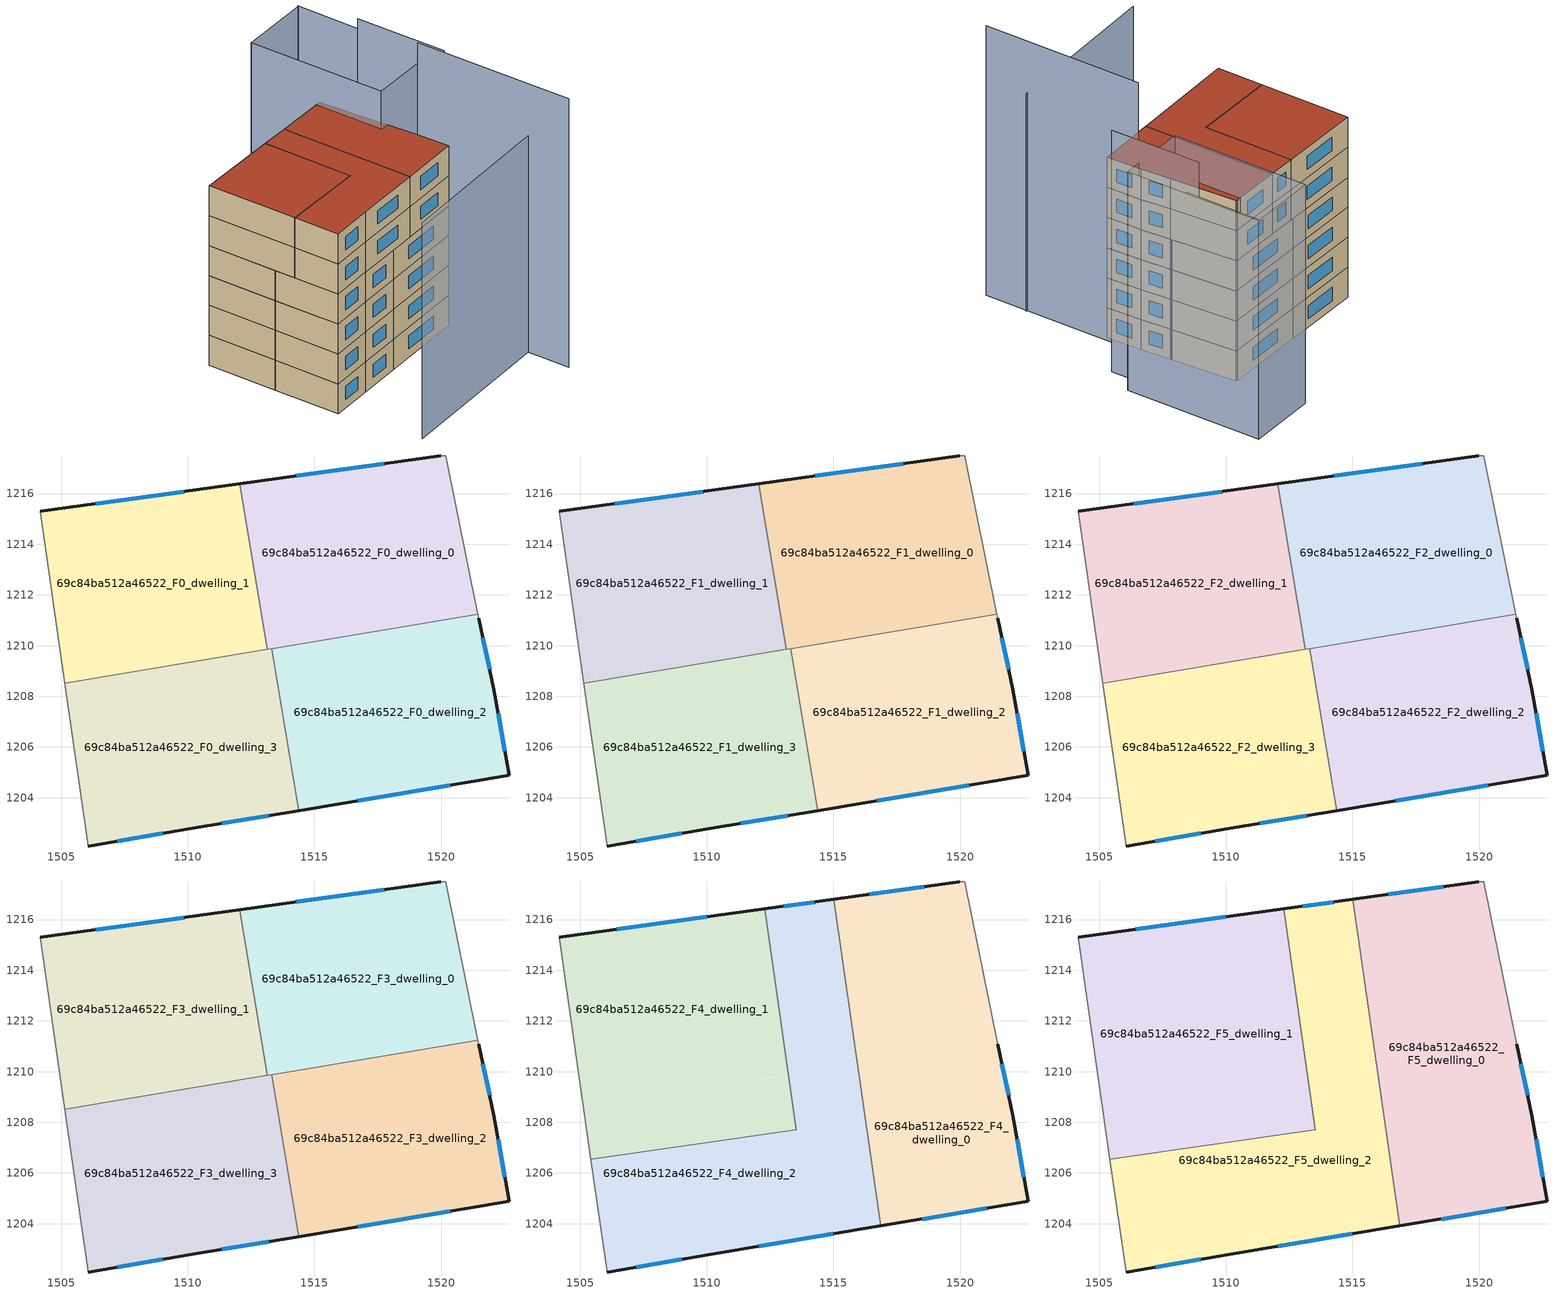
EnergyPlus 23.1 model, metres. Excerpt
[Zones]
69c84ba512a46522_F0_dwelling_0
 floor ground (EU_floor_Construction): 1520.18,1217.49 1521.45,1211.24 1513.14,1209.85 1512.05,1216.39 1519.98,1217.49 z0
 wall outside (EU_wall_Construction): 1519.98,1217.49 1512.05,1216.39 z0:3
 wall to 69c84ba512a46522_F0_dwelling_1 (EU_wall_Construction): 1512.05,1216.39 1513.14,1209.85 z0:3
 wall adiabatic (EU_wall_Construction): 1521.45,1211.24 1520.18,1217.49 1519.98,1217.49 z0:3
 wall to 69c84ba512a46522_F0_dwelling_2 (EU_wall_Construction): 1513.31,1209.88 1521.45,1211.24 z0:3
 wall to 69c84ba512a46522_F0_dwelling_3 (EU_wall_Construction): 1513.14,1209.85 1513.31,1209.88 z0:3
 window (EU_Window_Construction): 1517.76,1217.18 1514.27,1216.7 z0.84:2.16
69c84ba512a46522_F0_dwelling_1
 floor ground (EU_floor_Construction): 1512.05,1216.39 1513.14,1209.85 1505.14,1208.51 1504.17,1215.29 z0
 wall outside (EU_wall_Construction): 1512.05,1216.39 1504.17,1215.29 z0:3
 wall adiabatic (EU_wall_Construction): 1504.17,1215.29 1505.14,1208.51 z0:3
 wall to 69c84ba512a46522_F0_dwelling_3 (EU_wall_Construction): 1505.14,1208.51 1513.14,1209.85 z0:3
 window (EU_Window_Construction): 1509.84,1216.08 1506.38,1215.6 z0.84:2.16
69c84ba512a46522_F0_dwelling_2
 floor ground (EU_floor_Construction): 1521.48,1211.09 1522.08,1208.28 1522.68,1204.88 1514.38,1203.49 1513.31,1209.88 1521.45,1211.24 z0
 wall outside (EU_wall_Construction): 1514.38,1203.49 1522.68,1204.88 1522.08,1208.28 1521.48,1211.09 z0:3
 wall to 69c84ba512a46522_F0_dwelling_3 (EU_wall_Construction): 1513.31,1209.88 1514.38,1203.49 z0:3
 wall adiabatic (EU_wall_Construction): 1521.48,1211.09 1521.45,1211.24 z0:3
 window (EU_Window_Construction): 1521.91,1209.07 1521.65,1210.3 / 1522.51,1205.84 1522.25,1207.33 / 1516.7,1203.88 1520.35,1204.49 z0.84:2.16
69c84ba512a46522_F0_dwelling_3
 floor ground (EU_floor_Construction): 1513.31,1209.88 1514.38,1203.49 1510.17,1202.78 1506.07,1202.08 1505.14,1208.51 z0
 wall outside (EU_wall_Construction): 1506.07,1202.08 1510.17,1202.78 1514.38,1203.49 z0:3
 wall adiabatic (EU_wall_Construction): 1505.14,1208.51 1506.07,1202.08 z0:3
 window (EU_Window_Construction): 1511.35,1202.98 1513.2,1203.29 / 1507.22,1202.28 1509.02,1202.59 z0.84:2.16
69c84ba512a46522_F1_dwelling_0
 floor to 69c84ba512a46522_F0_dwelling_0 (EU_floor_Construction): 1520.18,1217.49 1521.45,1211.24 1513.14,1209.85 1512.05,1216.39 1519.98,1217.49 z3
 wall outside (EU_wall_Construction): 1519.98,1217.49 1512.05,1216.39 z3:6
 wall to 69c84ba512a46522_F1_dwelling_1 (EU_wall_Construction): 1512.05,1216.39 1513.14,1209.85 z3:6
 wall adiabatic (EU_wall_Construction): 1521.45,1211.24 1520.18,1217.49 1519.98,1217.49 z3:6
 wall to 69c84ba512a46522_F1_dwelling_2 (EU_wall_Construction): 1513.31,1209.88 1521.45,1211.24 z3:6
 wall to 69c84ba512a46522_F1_dwelling_3 (EU_wall_Construction): 1513.14,1209.85 1513.31,1209.88 z3:6
 window (EU_Window_Construction): 1517.76,1217.18 1514.27,1216.7 z3.84:5.16
69c84ba512a46522_F1_dwelling_1
 floor to 69c84ba512a46522_F0_dwelling_1 (EU_floor_Construction): 1512.05,1216.39 1513.14,1209.85 1505.14,1208.51 1504.17,1215.29 z3
 wall outside (EU_wall_Construction): 1512.05,1216.39 1504.17,1215.29 z3:6
 wall adiabatic (EU_wall_Construction): 1504.17,1215.29 1505.14,1208.51 z3:6
 wall to 69c84ba512a46522_F1_dwelling_3 (EU_wall_Construction): 1505.14,1208.51 1513.14,1209.85 z3:6
 window (EU_Window_Construction): 1509.84,1216.08 1506.38,1215.6 z3.84:5.16
69c84ba512a46522_F1_dwelling_2
 floor to 69c84ba512a46522_F0_dwelling_2 (EU_floor_Construction): 1521.48,1211.09 1522.08,1208.28 1522.68,1204.88 1514.38,1203.49 1513.31,1209.88 1521.45,1211.24 z3
 wall outside (EU_wall_Construction): 1514.38,1203.49 1522.68,1204.88 1522.08,1208.28 1521.48,1211.09 z3:6
 wall to 69c84ba512a46522_F1_dwelling_3 (EU_wall_Construction): 1513.31,1209.88 1514.38,1203.49 z3:6
 wall adiabatic (EU_wall_Construction): 1521.48,1211.09 1521.45,1211.24 z3:6
 window (EU_Window_Construction): 1521.91,1209.07 1521.65,1210.3 / 1522.51,1205.84 1522.25,1207.33 / 1516.7,1203.88 1520.35,1204.49 z3.84:5.16
69c84ba512a46522_F1_dwelling_3
 floor to 69c84ba512a46522_F0_dwelling_3 (EU_floor_Construction): 1513.31,1209.88 1514.38,1203.49 1510.17,1202.78 1506.07,1202.08 1505.14,1208.51 z3
 wall outside (EU_wall_Construction): 1506.07,1202.08 1510.17,1202.78 1514.38,1203.49 z3:6
 wall adiabatic (EU_wall_Construction): 1505.14,1208.51 1506.07,1202.08 z3:6
 window (EU_Window_Construction): 1511.35,1202.98 1513.2,1203.29 / 1507.22,1202.28 1509.02,1202.59 z3.84:5.16
69c84ba512a46522_F2_dwelling_0
 floor to 69c84ba512a46522_F1_dwelling_0 (EU_floor_Construction): 1520.18,1217.49 1521.45,1211.24 1513.14,1209.85 1512.05,1216.39 1519.98,1217.49 z6
 wall outside (EU_wall_Construction): 1519.98,1217.49 1512.05,1216.39 z6:9
 wall to 69c84ba512a46522_F2_dwelling_1 (EU_wall_Construction): 1512.05,1216.39 1513.14,1209.85 z6:9
 wall adiabatic (EU_wall_Construction): 1521.45,1211.24 1520.18,1217.49 1519.98,1217.49 z6:9
 wall to 69c84ba512a46522_F2_dwelling_2 (EU_wall_Construction): 1513.31,1209.88 1521.45,1211.24 z6:9
 wall to 69c84ba512a46522_F2_dwelling_3 (EU_wall_Construction): 1513.14,1209.85 1513.31,1209.88 z6:9
 window (EU_Window_Construction): 1517.76,1217.18 1514.27,1216.7 z6.84:8.16
69c84ba512a46522_F2_dwelling_1
 floor to 69c84ba512a46522_F1_dwelling_1 (EU_floor_Construction): 1512.05,1216.39 1513.14,1209.85 1505.14,1208.51 1504.17,1215.29 z6
 wall outside (EU_wall_Construction): 1512.05,1216.39 1504.17,1215.29 z6:9
 wall adiabatic (EU_wall_Construction): 1504.17,1215.29 1505.14,1208.51 z6:9
 wall to 69c84ba512a46522_F2_dwelling_3 (EU_wall_Construction): 1505.14,1208.51 1513.14,1209.85 z6:9
 window (EU_Window_Construction): 1509.84,1216.08 1506.38,1215.6 z6.84:8.16
69c84ba512a46522_F2_dwelling_2
 floor to 69c84ba512a46522_F1_dwelling_2 (EU_floor_Construction): 1521.48,1211.09 1522.08,1208.28 1522.68,1204.88 1514.38,1203.49 1513.31,1209.88 1521.45,1211.24 z6
 wall outside (EU_wall_Construction): 1514.38,1203.49 1522.68,1204.88 1522.08,1208.28 1521.48,1211.09 z6:9
 wall to 69c84ba512a46522_F2_dwelling_3 (EU_wall_Construction): 1513.31,1209.88 1514.38,1203.49 z6:9
 wall adiabatic (EU_wall_Construction): 1521.48,1211.09 1521.45,1211.24 z6:9
 window (EU_Window_Construction): 1521.91,1209.07 1521.65,1210.3 / 1522.51,1205.84 1522.25,1207.33 / 1516.7,1203.88 1520.35,1204.49 z6.84:8.16
69c84ba512a46522_F2_dwelling_3
 floor to 69c84ba512a46522_F1_dwelling_3 (EU_floor_Construction): 1513.31,1209.88 1514.38,1203.49 1510.17,1202.78 1506.07,1202.08 1505.14,1208.51 z6
 wall outside (EU_wall_Construction): 1506.07,1202.08 1510.17,1202.78 1514.38,1203.49 z6:9
 wall adiabatic (EU_wall_Construction): 1505.14,1208.51 1506.07,1202.08 z6:9
 window (EU_Window_Construction): 1511.35,1202.98 1513.2,1203.29 / 1507.22,1202.28 1509.02,1202.59 z6.84:8.16
69c84ba512a46522_F3_dwelling_0
 floor to 69c84ba512a46522_F2_dwelling_0 (EU_floor_Construction): 1520.18,1217.49 1521.45,1211.24 1513.14,1209.85 1512.05,1216.39 1519.98,1217.49 z9
 wall outside (EU_wall_Construction): 1519.98,1217.49 1512.05,1216.39 z9:12
 wall to 69c84ba512a46522_F3_dwelling_1 (EU_wall_Construction): 1512.05,1216.39 1513.14,1209.85 z9:12
 wall adiabatic (EU_wall_Construction): 1521.45,1211.24 1520.18,1217.49 1519.98,1217.49 z9:12
 wall to 69c84ba512a46522_F3_dwelling_2 (EU_wall_Construction): 1513.31,1209.88 1521.45,1211.24 z9:12
 wall to 69c84ba512a46522_F3_dwelling_3 (EU_wall_Construction): 1513.14,1209.85 1513.31,1209.88 z9:12
 window (EU_Window_Construction): 1517.76,1217.18 1514.27,1216.7 z9.84:11.16
69c84ba512a46522_F3_dwelling_1
 floor to 69c84ba512a46522_F2_dwelling_1 (EU_floor_Construction): 1512.05,1216.39 1513.14,1209.85 1505.14,1208.51 1504.17,1215.29 z9
 wall outside (EU_wall_Construction): 1512.05,1216.39 1504.17,1215.29 z9:12
 wall adiabatic (EU_wall_Construction): 1504.17,1215.29 1505.14,1208.51 z9:12
 wall to 69c84ba512a46522_F3_dwelling_3 (EU_wall_Construction): 1505.14,1208.51 1513.14,1209.85 z9:12
 window (EU_Window_Construction): 1509.84,1216.08 1506.38,1215.6 z9.84:11.16
69c84ba512a46522_F3_dwelling_2
 floor to 69c84ba512a46522_F2_dwelling_2 (EU_floor_Construction): 1521.48,1211.09 1522.08,1208.28 1522.68,1204.88 1514.38,1203.49 1513.31,1209.88 1521.45,1211.24 z9
 wall outside (EU_wall_Construction): 1514.38,1203.49 1522.68,1204.88 1522.08,1208.28 1521.48,1211.09 z9:12
 wall to 69c84ba512a46522_F3_dwelling_3 (EU_wall_Construction): 1513.31,1209.88 1514.38,1203.49 z9:12
 wall adiabatic (EU_wall_Construction): 1521.48,1211.09 1521.45,1211.24 z9:12
 window (EU_Window_Construction): 1521.91,1209.07 1521.65,1210.3 / 1522.51,1205.84 1522.25,1207.33 / 1516.7,1203.88 1520.35,1204.49 z9.84:11.16
69c84ba512a46522_F3_dwelling_3
 floor to 69c84ba512a46522_F2_dwelling_3 (EU_floor_Construction): 1513.31,1209.88 1514.38,1203.49 1510.17,1202.78 1506.07,1202.08 1505.14,1208.51 z9
 wall outside (EU_wall_Construction): 1506.07,1202.08 1510.17,1202.78 1514.38,1203.49 z9:12
 wall adiabatic (EU_wall_Construction): 1505.14,1208.51 1506.07,1202.08 z9:12
 window (EU_Window_Construction): 1511.35,1202.98 1513.2,1203.29 / 1507.22,1202.28 1509.02,1202.59 z9.84:11.16
69c84ba512a46522_F4_dwelling_0
 floor to 69c84ba512a46522_F3_dwelling_0 (EU_floor_Construction): 1520.18,1217.49 1521.45,1211.24 1515.95,1210.32 1515.02,1216.8 1519.98,1217.49 z12
 floor to 69c84ba512a46522_F3_dwelling_2 (EU_floor_Construction): 1521.48,1211.09 1522.08,1208.28 1522.68,1204.88 1516.87,1203.91 1515.95,1210.32 1521.45,1211.24 z12
 wall outside (EU_wall_Construction): 1519.98,1217.49 1515.02,1216.8 / 1516.87,1203.91 1522.68,1204.88 1522.08,1208.28 1521.48,1211.09 z12:15
 wall adiabatic (EU_wall_Construction): 1521.48,1211.09 1520.18,1217.49 1519.98,1217.49 z12:15
 wall to 69c84ba512a46522_F4_dwelling_2 (EU_wall_Construction): 1515.02,1216.8 1516.87,1203.91 z12:15
 window (EU_Window_Construction): 1518.59,1217.3 1516.41,1216.99 / 1521.91,1209.07 1521.65,1210.3 / 1522.51,1205.84 1522.25,1207.33 / 1518.5,1204.18 1521.05,1204.61 z12.84:14.16
69c84ba512a46522_F4_dwelling_1
 floor to 69c84ba512a46522_F3_dwelling_1 (EU_floor_Construction): 1512.05,1216.39 1513.14,1209.85 1505.14,1208.51 1504.17,1215.29 z12
 floor to 69c84ba512a46522_F3_dwelling_0 (EU_floor_Construction): 1512.28,1216.42 1513.22,1209.86 1513.14,1209.85 1512.05,1216.39 z12
 floor to 69c84ba512a46522_F3_dwelling_3 (EU_floor_Construction): 1513.22,1209.86 1513.53,1207.71 1505.43,1206.55 1505.14,1208.51 z12
 wall outside (EU_wall_Construction): 1512.28,1216.42 1504.17,1215.29 z12:15
 wall to 69c84ba512a46522_F4_dwelling_2 (EU_wall_Construction): 1505.43,1206.55 1513.53,1207.71 1512.28,1216.42 z12:15
 wall adiabatic (EU_wall_Construction): 1504.17,1215.29 1505.43,1206.55 z12:15
 window (EU_Window_Construction): 1510.01,1216.11 1506.44,1215.61 z12.84:14.16
69c84ba512a46522_F4_dwelling_2
 floor to 69c84ba512a46522_F3_dwelling_2 (EU_floor_Construction): 1515.95,1210.32 1516.87,1203.91 1514.38,1203.49 1513.31,1209.88 z12
 floor to 69c84ba512a46522_F3_dwelling_3 (EU_floor_Construction): 1513.31,1209.88 1514.38,1203.49 1510.17,1202.78 1506.07,1202.08 1505.43,1206.55 1513.53,1207.71 1513.22,1209.86 z12
 floor to 69c84ba512a46522_F3_dwelling_0 (EU_floor_Construction): 1515.02,1216.8 1515.95,1210.32 1513.22,1209.86 1512.28,1216.42 z12
 wall outside (EU_wall_Construction): 1515.02,1216.8 1512.28,1216.42 / 1506.07,1202.08 1510.17,1202.78 1516.87,1203.91 z12:15
 wall adiabatic (EU_wall_Construction): 1505.43,1206.55 1506.07,1202.08 z12:15
 window (EU_Window_Construction): 1514.25,1216.69 1513.05,1216.53 / 1512.05,1203.1 1514.99,1203.59 / 1507.22,1202.28 1509.02,1202.59 z12.84:14.16
69c84ba512a46522_F5_dwelling_0
 floor to 69c84ba512a46522_F4_dwelling_0 (EU_floor_Construction): 1520.18,1217.49 1521.48,1211.09 1522.08,1208.28 1522.68,1204.88 1516.87,1203.91 1515.02,1216.8 1519.98,1217.49 z15
 wall outside (EU_wall_Construction): 1519.98,1217.49 1515.02,1216.8 / 1516.87,1203.91 1522.68,1204.88 1522.08,1208.28 1521.48,1211.09 z15:18
 wall adiabatic (EU_wall_Construction): 1521.48,1211.09 1520.18,1217.49 1519.98,1217.49 z15:18
 wall to 69c84ba512a46522_F5_dwelling_2 (EU_wall_Construction): 1515.02,1216.8 1516.87,1203.91 z15:18
 window (EU_Window_Construction): 1518.59,1217.3 1516.41,1216.99 / 1521.91,1209.07 1521.65,1210.3 / 1522.51,1205.84 1522.25,1207.33 / 1518.5,1204.18 1521.05,1204.61 z15.84:17.16
 roof outside (EU_roof_Construction): 1522.68,1204.88 1522.08,1208.28 1521.48,1211.09 1520.18,1217.49 1519.98,1217.49 1515.02,1216.8 1516.87,1203.91 z18
69c84ba512a46522_F5_dwelling_1
 floor to 69c84ba512a46522_F4_dwelling_1 (EU_floor_Construction): 1512.28,1216.42 1513.53,1207.71 1505.43,1206.55 1504.17,1215.29 z15
 wall outside (EU_wall_Construction): 1512.28,1216.42 1504.17,1215.29 z15:18
 wall to 69c84ba512a46522_F5_dwelling_2 (EU_wall_Construction): 1505.43,1206.55 1513.53,1207.71 1512.28,1216.42 z15:18
 wall adiabatic (EU_wall_Construction): 1504.17,1215.29 1505.43,1206.55 z15:18
 window (EU_Window_Construction): 1510.01,1216.11 1506.44,1215.61 z15.84:17.16
 roof outside (EU_roof_Construction): 1513.53,1207.71 1512.28,1216.42 1504.17,1215.29 1505.43,1206.55 z18
69c84ba512a46522_F5_dwelling_2
 floor to 69c84ba512a46522_F4_dwelling_2 (EU_floor_Construction): 1515.02,1216.8 1516.87,1203.91 1510.17,1202.78 1506.07,1202.08 1505.43,1206.55 1513.53,1207.71 1512.28,1216.42 z15
 wall outside (EU_wall_Construction): 1515.02,1216.8 1512.28,1216.42 / 1506.07,1202.08 1510.17,1202.78 1516.87,1203.91 z15:18
 wall adiabatic (EU_wall_Construction): 1505.43,1206.55 1506.07,1202.08 z15:18
 window (EU_Window_Construction): 1514.25,1216.69 1513.05,1216.53 / 1512.05,1203.1 1514.99,1203.59 / 1507.22,1202.28 1509.02,1202.59 z15.84:17.16
 roof outside (EU_roof_Construction): 1516.87,1203.91 1515.02,1216.8 1512.28,1216.42 1513.53,1207.71 1505.43,1206.55 1506.07,1202.08 1510.17,1202.78 z18
shading: 1508.08,1194.19 1524.35,1197.09 z0:21.7; 1524.81,1192.93 1522.53,1208.34 z0:26.9; 1526.3,1208.84 1524.96,1217.64 z0:24.1; 1525.49,1225.1 1527.46,1211.82 / 1527.46,1211.82 1520.65,1210.81 / 1520.65,1210.81 1518.68,1224.1 / 1518.68,1224.1 1525.49,1225.1 z0:21.8; 1526.53,1217.68 1525.49,1225.09 z0:21.9
[Building]
EU S2 Campaign: North Axis=0; Terrain=City; Solar Distribution=FullExterior
[Site:Location]
Lyon-Bron: Latitude=45.75; Longitude=5; Time Zone=1; Elevation=198
[SizingPeriod:WeatherFileDays]
AnnualSizingPeriod: Begin Month=1; Begin Day of Month=1; End Month=12; End Day of Month=31; Day of Week for Start Day=Monday; Use Weather File Daylight Saving Period=No; Use Weather File Rain and Snow Indicators=No
[MATERIAL]
EU_InternalMass_Material: Roughness=MediumRough; Thickness=0.1; Conductivity=1; Density=1800; Specific Heat=900; Thermal Absorptance=0.9; Solar Absorptance=0.7; Visible Absorptance=0.7
[MATERIAL:NOMASS] Roughness=MediumRough; Thermal Absorptance=0.9; Solar Absorptance=0.7; Visible Absorptance=0.7
Name | Thermal Resistance
EU_wall_NoMass | 0.776494
EU_roof_NoMass | 0.486893
EU_floor_NoMass | 0.421597
[WINDOWMATERIAL:SIMPLEGLAZINGSYSTEM]
EU_Window_SimpleGlazing: UFactor=4.24961; Solar Heat Gain Coefficient=0.83; Visible Transmittance=0.83
[CONSTRUCTION]
EU_wall_Construction: EU_wall_NoMass
EU_roof_Construction: EU_roof_NoMass
EU_floor_Construction: EU_floor_NoMass
EU_Window_Construction: EU_Window_SimpleGlazing
EU_InternalMass_Construction: EU_InternalMass_Material
[ZONE] Type=1; Multiplier=1; Ceiling Height=autocalculate; Floor Area=autocalculate; Part of Total Floor Area=Yes
Name | Volume
69c84ba512a46522_F0_dwelling_0; 69c84ba512a46522_F1_dwelling_0; 69c84ba512a46522_F2_dwelling_0; 69c84ba512a46522_F3_dwelling_0 | 162.453
69c84ba512a46522_F4_dwelling_0; 69c84ba512a46522_F5_dwelling_0; 69c84ba512a46522_F4_dwelling_1; 69c84ba512a46522_F5_dwelling_1 | 216.598
69c84ba512a46522_F0_dwelling_1; 69c84ba512a46522_F1_dwelling_1; 69c84ba512a46522_F2_dwelling_1; 69c84ba512a46522_F3_dwelling_1 | 162.454
69c84ba512a46522_F0_dwelling_2; 69c84ba512a46522_F1_dwelling_2; 69c84ba512a46522_F2_dwelling_2; 69c84ba512a46522_F3_dwelling_2 | 162.437
69c84ba512a46522_F4_dwelling_2; 69c84ba512a46522_F5_dwelling_2 | 216.595
69c84ba512a46522_F0_dwelling_3; 69c84ba512a46522_F1_dwelling_3; 69c84ba512a46522_F2_dwelling_3; 69c84ba512a46522_F3_dwelling_3 | 162.458
[INTERNALMASS] Construction=EU_InternalMass_Construction
Name | Zone or ZoneList | Surface Area
69c84ba512a46522_F0_dwelling_0_EU_InternalMass | 69c84ba512a46522_F0_dwelling_0 | 54.1508
69c84ba512a46522_F0_dwelling_1_EU_InternalMass | 69c84ba512a46522_F0_dwelling_1 | 54.1515
69c84ba512a46522_F0_dwelling_2_EU_InternalMass | 69c84ba512a46522_F0_dwelling_2 | 54.1459
69c84ba512a46522_F0_dwelling_3_EU_InternalMass | 69c84ba512a46522_F0_dwelling_3 | 54.1528
69c84ba512a46522_F1_dwelling_0_EU_InternalMass | 69c84ba512a46522_F1_dwelling_0 | 54.1508
69c84ba512a46522_F1_dwelling_1_EU_InternalMass | 69c84ba512a46522_F1_dwelling_1 | 54.1515
69c84ba512a46522_F1_dwelling_2_EU_InternalMass | 69c84ba512a46522_F1_dwelling_2 | 54.1459
69c84ba512a46522_F1_dwelling_3_EU_InternalMass | 69c84ba512a46522_F1_dwelling_3 | 54.1528
69c84ba512a46522_F2_dwelling_0_EU_InternalMass | 69c84ba512a46522_F2_dwelling_0 | 54.1508
69c84ba512a46522_F2_dwelling_1_EU_InternalMass | 69c84ba512a46522_F2_dwelling_1 | 54.1515
69c84ba512a46522_F2_dwelling_2_EU_InternalMass | 69c84ba512a46522_F2_dwelling_2 | 54.1459
69c84ba512a46522_F2_dwelling_3_EU_InternalMass | 69c84ba512a46522_F2_dwelling_3 | 54.1528
69c84ba512a46522_F3_dwelling_0_EU_InternalMass | 69c84ba512a46522_F3_dwelling_0 | 54.1508
69c84ba512a46522_F3_dwelling_1_EU_InternalMass | 69c84ba512a46522_F3_dwelling_1 | 54.1515
69c84ba512a46522_F3_dwelling_2_EU_InternalMass | 69c84ba512a46522_F3_dwelling_2 | 54.1459
69c84ba512a46522_F3_dwelling_3_EU_InternalMass | 69c84ba512a46522_F3_dwelling_3 | 54.1528
69c84ba512a46522_F4_dwelling_0_EU_InternalMass | 69c84ba512a46522_F4_dwelling_0 | 72.1991
69c84ba512a46522_F4_dwelling_1_EU_InternalMass | 69c84ba512a46522_F4_dwelling_1 | 72.1998
69c84ba512a46522_F4_dwelling_2_EU_InternalMass | 69c84ba512a46522_F4_dwelling_2 | 72.1982
69c84ba512a46522_F5_dwelling_0_EU_InternalMass | 69c84ba512a46522_F5_dwelling_0 | 72.1991
69c84ba512a46522_F5_dwelling_1_EU_InternalMass | 69c84ba512a46522_F5_dwelling_1 | 72.1998
69c84ba512a46522_F5_dwelling_2_EU_InternalMass | 69c84ba512a46522_F5_dwelling_2 | 72.1982
[OTHEREQUIPMENT] Fuel Type=Electricity; Design Level Calculation Method=Watts/Area; Power per Zone Floor Area=1; Fraction Latent=0; Fraction Radiant=0; Fraction Lost=0; Carbon Dioxide Generation Rate=0; EndUse Subcategory=EU_Step8_InternalGains
Name | Zone or ZoneList or Space or SpaceList | Schedule
EU_Step8_InternalGain_69c84ba512a46522_F0_dwelling_0_f000 | 69c84ba512a46522_F0_dwelling_0 | EU_Step8_GainSchedule_69c84ba512a46522_F0_dwelling_0_f000
EU_Step8_InternalGain_69c84ba512a46522_F0_dwelling_1_f000 | 69c84ba512a46522_F0_dwelling_1 | EU_Step8_GainSchedule_69c84ba512a46522_F0_dwelling_1_f000
EU_Step8_InternalGain_69c84ba512a46522_F0_dwelling_2_f000 | 69c84ba512a46522_F0_dwelling_2 | EU_Step8_GainSchedule_69c84ba512a46522_F0_dwelling_2_f000
EU_Step8_InternalGain_69c84ba512a46522_F0_dwelling_3_f000 | 69c84ba512a46522_F0_dwelling_3 | EU_Step8_GainSchedule_69c84ba512a46522_F0_dwelling_3_f000
EU_Step8_InternalGain_69c84ba512a46522_F1_dwelling_0_f000 | 69c84ba512a46522_F1_dwelling_0 | EU_Step8_GainSchedule_69c84ba512a46522_F1_dwelling_0_f000
EU_Step8_InternalGain_69c84ba512a46522_F1_dwelling_1_f000 | 69c84ba512a46522_F1_dwelling_1 | EU_Step8_GainSchedule_69c84ba512a46522_F1_dwelling_1_f000
EU_Step8_InternalGain_69c84ba512a46522_F1_dwelling_2_f000 | 69c84ba512a46522_F1_dwelling_2 | EU_Step8_GainSchedule_69c84ba512a46522_F1_dwelling_2_f000
EU_Step8_InternalGain_69c84ba512a46522_F1_dwelling_3_f000 | 69c84ba512a46522_F1_dwelling_3 | EU_Step8_GainSchedule_69c84ba512a46522_F1_dwelling_3_f000
EU_Step8_InternalGain_69c84ba512a46522_F2_dwelling_0_f000 | 69c84ba512a46522_F2_dwelling_0 | EU_Step8_GainSchedule_69c84ba512a46522_F2_dwelling_0_f000
EU_Step8_InternalGain_69c84ba512a46522_F2_dwelling_1_f000 | 69c84ba512a46522_F2_dwelling_1 | EU_Step8_GainSchedule_69c84ba512a46522_F2_dwelling_1_f000
EU_Step8_InternalGain_69c84ba512a46522_F2_dwelling_2_f000 | 69c84ba512a46522_F2_dwelling_2 | EU_Step8_GainSchedule_69c84ba512a46522_F2_dwelling_2_f000
EU_Step8_InternalGain_69c84ba512a46522_F2_dwelling_3_f000 | 69c84ba512a46522_F2_dwelling_3 | EU_Step8_GainSchedule_69c84ba512a46522_F2_dwelling_3_f000
EU_Step8_InternalGain_69c84ba512a46522_F3_dwelling_0_f000 | 69c84ba512a46522_F3_dwelling_0 | EU_Step8_GainSchedule_69c84ba512a46522_F3_dwelling_0_f000
EU_Step8_InternalGain_69c84ba512a46522_F3_dwelling_1_f000 | 69c84ba512a46522_F3_dwelling_1 | EU_Step8_GainSchedule_69c84ba512a46522_F3_dwelling_1_f000
EU_Step8_InternalGain_69c84ba512a46522_F3_dwelling_2_f000 | 69c84ba512a46522_F3_dwelling_2 | EU_Step8_GainSchedule_69c84ba512a46522_F3_dwelling_2_f000
EU_Step8_InternalGain_69c84ba512a46522_F3_dwelling_3_f000 | 69c84ba512a46522_F3_dwelling_3 | EU_Step8_GainSchedule_69c84ba512a46522_F3_dwelling_3_f000
EU_Step8_InternalGain_69c84ba512a46522_F4_dwelling_0_f000 | 69c84ba512a46522_F4_dwelling_0 | EU_Step8_GainSchedule_69c84ba512a46522_F4_dwelling_0_f000
EU_Step8_InternalGain_69c84ba512a46522_F4_dwelling_1_f000 | 69c84ba512a46522_F4_dwelling_1 | EU_Step8_GainSchedule_69c84ba512a46522_F4_dwelling_1_f000
EU_Step8_InternalGain_69c84ba512a46522_F4_dwelling_2_f000 | 69c84ba512a46522_F4_dwelling_2 | EU_Step8_GainSchedule_69c84ba512a46522_F4_dwelling_2_f000
EU_Step8_InternalGain_69c84ba512a46522_F5_dwelling_0_f000 | 69c84ba512a46522_F5_dwelling_0 | EU_Step8_GainSchedule_69c84ba512a46522_F5_dwelling_0_f000
EU_Step8_InternalGain_69c84ba512a46522_F5_dwelling_1_f000 | 69c84ba512a46522_F5_dwelling_1 | EU_Step8_GainSchedule_69c84ba512a46522_F5_dwelling_1_f000
EU_Step8_InternalGain_69c84ba512a46522_F5_dwelling_2_f000 | 69c84ba512a46522_F5_dwelling_2 | EU_Step8_GainSchedule_69c84ba512a46522_F5_dwelling_2_f000
[ZONEVENTILATION:DESIGNFLOWRATE] Schedule=EU_AlwaysOn; Design Flow Rate Calculation Method=AirChanges/Hour; Air Changes per Hour=0.693814; Ventilation Type=Natural; Fan Pressure Rise=0; Fan Total Efficiency=1; Constant Term Coefficient=1; Temperature Term Coefficient=0; Velocity Term Coefficient=0; Velocity Squared Term Coefficient=0; Minimum Indoor Temperature=-100; Maximum Indoor Temperature=100; Delta Temperature=-100; Minimum Outdoor Temperature=-100; Maximum Outdoor Temperature=100; Maximum Wind Speed=40
Name | Zone or ZoneList or Space or SpaceList
EU_ConstantAir_69c84ba512a46522_F0_dwelling_0 | 69c84ba512a46522_F0_dwelling_0
EU_ConstantAir_69c84ba512a46522_F0_dwelling_1 | 69c84ba512a46522_F0_dwelling_1
EU_ConstantAir_69c84ba512a46522_F0_dwelling_2 | 69c84ba512a46522_F0_dwelling_2
EU_ConstantAir_69c84ba512a46522_F0_dwelling_3 | 69c84ba512a46522_F0_dwelling_3
EU_ConstantAir_69c84ba512a46522_F1_dwelling_0 | 69c84ba512a46522_F1_dwelling_0
EU_ConstantAir_69c84ba512a46522_F1_dwelling_1 | 69c84ba512a46522_F1_dwelling_1
EU_ConstantAir_69c84ba512a46522_F1_dwelling_2 | 69c84ba512a46522_F1_dwelling_2
EU_ConstantAir_69c84ba512a46522_F1_dwelling_3 | 69c84ba512a46522_F1_dwelling_3
EU_ConstantAir_69c84ba512a46522_F2_dwelling_0 | 69c84ba512a46522_F2_dwelling_0
EU_ConstantAir_69c84ba512a46522_F2_dwelling_1 | 69c84ba512a46522_F2_dwelling_1
EU_ConstantAir_69c84ba512a46522_F2_dwelling_2 | 69c84ba512a46522_F2_dwelling_2
EU_ConstantAir_69c84ba512a46522_F2_dwelling_3 | 69c84ba512a46522_F2_dwelling_3
EU_ConstantAir_69c84ba512a46522_F3_dwelling_0 | 69c84ba512a46522_F3_dwelling_0
EU_ConstantAir_69c84ba512a46522_F3_dwelling_1 | 69c84ba512a46522_F3_dwelling_1
EU_ConstantAir_69c84ba512a46522_F3_dwelling_2 | 69c84ba512a46522_F3_dwelling_2
EU_ConstantAir_69c84ba512a46522_F3_dwelling_3 | 69c84ba512a46522_F3_dwelling_3
EU_ConstantAir_69c84ba512a46522_F4_dwelling_0 | 69c84ba512a46522_F4_dwelling_0
EU_ConstantAir_69c84ba512a46522_F4_dwelling_1 | 69c84ba512a46522_F4_dwelling_1
EU_ConstantAir_69c84ba512a46522_F4_dwelling_2 | 69c84ba512a46522_F4_dwelling_2
EU_ConstantAir_69c84ba512a46522_F5_dwelling_0 | 69c84ba512a46522_F5_dwelling_0
EU_ConstantAir_69c84ba512a46522_F5_dwelling_1 | 69c84ba512a46522_F5_dwelling_1
EU_ConstantAir_69c84ba512a46522_F5_dwelling_2 | 69c84ba512a46522_F5_dwelling_2
[HVACTEMPLATE:THERMOSTAT] Constant Heating Setpoint=20; Constant Cooling Setpoint=50
EU_HeatOnly_69c84ba512a46522_F0_dwelling_0; EU_HeatOnly_69c84ba512a46522_F0_dwelling_1; EU_HeatOnly_69c84ba512a46522_F0_dwelling_2; EU_HeatOnly_69c84ba512a46522_F0_dwelling_3; EU_HeatOnly_69c84ba512a46522_F1_dwelling_0; EU_HeatOnly_69c84ba512a46522_F1_dwelling_1; EU_HeatOnly_69c84ba512a46522_F1_dwelling_2; EU_HeatOnly_69c84ba512a46522_F1_dwelling_3; EU_HeatOnly_69c84ba512a46522_F2_dwelling_0; EU_HeatOnly_69c84ba512a46522_F2_dwelling_1; EU_HeatOnly_69c84ba512a46522_F2_dwelling_2; EU_HeatOnly_69c84ba512a46522_F2_dwelling_3; EU_HeatOnly_69c84ba512a46522_F3_dwelling_0; EU_HeatOnly_69c84ba512a46522_F3_dwelling_1; EU_HeatOnly_69c84ba512a46522_F3_dwelling_2; EU_HeatOnly_69c84ba512a46522_F3_dwelling_3; EU_HeatOnly_69c84ba512a46522_F4_dwelling_0; EU_HeatOnly_69c84ba512a46522_F4_dwelling_1; EU_HeatOnly_69c84ba512a46522_F4_dwelling_2; EU_HeatOnly_69c84ba512a46522_F5_dwelling_0; EU_HeatOnly_69c84ba512a46522_F5_dwelling_1; EU_HeatOnly_69c84ba512a46522_F5_dwelling_2
[HVACTEMPLATE:ZONE:IDEALLOADSAIRSYSTEM] System Availability Schedule=EU_AlwaysOn; Maximum Heating Supply Air Temperature=50; Minimum Cooling Supply Air Temperature=13; Maximum Heating Supply Air Humidity Ratio=0.0156; Minimum Cooling Supply Air Humidity Ratio=0.0077; Heating Limit=NoLimit; Cooling Limit=NoLimit; Heating Availability Schedule=EU_AlwaysOn; Cooling Availability Schedule=EU_CoolingOff; Dehumidification Control Type=ConstantSensibleHeatRatio; Cooling Sensible Heat Ratio=0.7; Dehumidification Setpoint=60; Humidification Control Type=None; Humidification Setpoint=30; Outdoor Air Method=None; Outdoor Air Flow Rate per Person=0.00944; Outdoor Air Flow Rate per Zone Floor Area=0; Outdoor Air Flow Rate per Zone=0; Demand Controlled Ventilation Type=None; Outdoor Air Economizer Type=NoEconomizer; Heat Recovery Type=None; Sensible Heat Recovery Effectiveness=0.7; Latent Heat Recovery Effectiveness=0.65
Name | Template Thermostat
69c84ba512a46522_F0_dwelling_0 | EU_HeatOnly_69c84ba512a46522_F0_dwelling_0
69c84ba512a46522_F0_dwelling_1 | EU_HeatOnly_69c84ba512a46522_F0_dwelling_1
69c84ba512a46522_F0_dwelling_2 | EU_HeatOnly_69c84ba512a46522_F0_dwelling_2
69c84ba512a46522_F0_dwelling_3 | EU_HeatOnly_69c84ba512a46522_F0_dwelling_3
69c84ba512a46522_F1_dwelling_0 | EU_HeatOnly_69c84ba512a46522_F1_dwelling_0
69c84ba512a46522_F1_dwelling_1 | EU_HeatOnly_69c84ba512a46522_F1_dwelling_1
69c84ba512a46522_F1_dwelling_2 | EU_HeatOnly_69c84ba512a46522_F1_dwelling_2
69c84ba512a46522_F1_dwelling_3 | EU_HeatOnly_69c84ba512a46522_F1_dwelling_3
69c84ba512a46522_F2_dwelling_0 | EU_HeatOnly_69c84ba512a46522_F2_dwelling_0
69c84ba512a46522_F2_dwelling_1 | EU_HeatOnly_69c84ba512a46522_F2_dwelling_1
69c84ba512a46522_F2_dwelling_2 | EU_HeatOnly_69c84ba512a46522_F2_dwelling_2
69c84ba512a46522_F2_dwelling_3 | EU_HeatOnly_69c84ba512a46522_F2_dwelling_3
69c84ba512a46522_F3_dwelling_0 | EU_HeatOnly_69c84ba512a46522_F3_dwelling_0
69c84ba512a46522_F3_dwelling_1 | EU_HeatOnly_69c84ba512a46522_F3_dwelling_1
69c84ba512a46522_F3_dwelling_2 | EU_HeatOnly_69c84ba512a46522_F3_dwelling_2
69c84ba512a46522_F3_dwelling_3 | EU_HeatOnly_69c84ba512a46522_F3_dwelling_3
69c84ba512a46522_F4_dwelling_0 | EU_HeatOnly_69c84ba512a46522_F4_dwelling_0
69c84ba512a46522_F4_dwelling_1 | EU_HeatOnly_69c84ba512a46522_F4_dwelling_1
69c84ba512a46522_F4_dwelling_2 | EU_HeatOnly_69c84ba512a46522_F4_dwelling_2
69c84ba512a46522_F5_dwelling_0 | EU_HeatOnly_69c84ba512a46522_F5_dwelling_0
69c84ba512a46522_F5_dwelling_1 | EU_HeatOnly_69c84ba512a46522_F5_dwelling_1
69c84ba512a46522_F5_dwelling_2 | EU_HeatOnly_69c84ba512a46522_F5_dwelling_2
[SIZING:ZONE] Zone Cooling Design Supply Air Temperature Input Method=SupplyAirTemperature; Zone Cooling Design Supply Air Temperature=13; Zone Heating Design Supply Air Temperature Input Method=SupplyAirTemperature; Zone Heating Design Supply Air Temperature=50; Zone Cooling Design Supply Air Humidity Ratio=0.008; Zone Heating Design Supply Air Humidity Ratio=0.008; Cooling Design Air Flow Method=DesignDay; Cooling Design Air Flow Rate=0; Cooling Minimum Air Flow per Zone Floor Area=0.000762; Cooling Minimum Air Flow=0; Cooling Minimum Air Flow Fraction=0.2; Heating Design Air Flow Method=DesignDay; Heating Design Air Flow Rate=0; Heating Maximum Air Flow per Zone Floor Area=0.002032; Heating Maximum Air Flow=0.141576; Heating Maximum Air Flow Fraction=0.3; Account for Dedicated Outdoor Air System=No; Dedicated Outdoor Air System Control Strategy=NeutralSupplyAir; Dedicated Outdoor Air Low Setpoint Temperature for Design=autosize; Dedicated Outdoor Air High Setpoint Temperature for Design=autosize; Zone Load Sizing Method=Sensible Load Only No Latent Load; Zone Latent Cooling Design Supply Air Humidity Ratio Input Method=HumidityRatioDifference; Zone Cooling Design Supply Air Humidity Ratio Difference=0.005; Zone Latent Heating Design Supply Air Humidity Ratio Input Method=HumidityRatioDifference; Zone Humidification Design Supply Air Humidity Ratio Difference=0.005
69c84ba512a46522_F0_dwelling_0; 69c84ba512a46522_F0_dwelling_1; 69c84ba512a46522_F0_dwelling_2; 69c84ba512a46522_F0_dwelling_3; 69c84ba512a46522_F1_dwelling_0; 69c84ba512a46522_F1_dwelling_1; 69c84ba512a46522_F1_dwelling_2; 69c84ba512a46522_F1_dwelling_3; 69c84ba512a46522_F2_dwelling_0; 69c84ba512a46522_F2_dwelling_1; 69c84ba512a46522_F2_dwelling_2; 69c84ba512a46522_F2_dwelling_3; 69c84ba512a46522_F3_dwelling_0; 69c84ba512a46522_F3_dwelling_1; 69c84ba512a46522_F3_dwelling_2; 69c84ba512a46522_F3_dwelling_3; 69c84ba512a46522_F4_dwelling_0; 69c84ba512a46522_F4_dwelling_1; 69c84ba512a46522_F4_dwelling_2; 69c84ba512a46522_F5_dwelling_0; 69c84ba512a46522_F5_dwelling_1; 69c84ba512a46522_F5_dwelling_2
[SCHEDULE:CONSTANT]
Name | Hourly Value
EU_AlwaysOn | 1
EU_CoolingOff | 0
[SCHEDULE:FILE] Column Number=1; Rows to Skip at Top=0; Number of Hours of Data=8760; Column Separator=Comma; Interpolate to Timestep=No; Minutes per Item=60; Adjust Schedule for Daylight Savings=Yes
Name | File
EU_Step8_GainSchedule_69c84ba512a46522_F0_dwelling_0_f000 | ../../schedules/69c84ba512a46522/69c84ba512a46522_F0_dwelling_0_f000_gain.csv
EU_Step8_GainSchedule_69c84ba512a46522_F0_dwelling_1_f000 | ../../schedules/69c84ba512a46522/69c84ba512a46522_F0_dwelling_1_f000_gain.csv
EU_Step8_GainSchedule_69c84ba512a46522_F0_dwelling_2_f000 | ../../schedules/69c84ba512a46522/69c84ba512a46522_F0_dwelling_2_f000_gain.csv
EU_Step8_GainSchedule_69c84ba512a46522_F0_dwelling_3_f000 | ../../schedules/69c84ba512a46522/69c84ba512a46522_F0_dwelling_3_f000_gain.csv
EU_Step8_GainSchedule_69c84ba512a46522_F1_dwelling_0_f000 | ../../schedules/69c84ba512a46522/69c84ba512a46522_F1_dwelling_0_f000_gain.csv
EU_Step8_GainSchedule_69c84ba512a46522_F1_dwelling_1_f000 | ../../schedules/69c84ba512a46522/69c84ba512a46522_F1_dwelling_1_f000_gain.csv
EU_Step8_GainSchedule_69c84ba512a46522_F1_dwelling_2_f000 | ../../schedules/69c84ba512a46522/69c84ba512a46522_F1_dwelling_2_f000_gain.csv
EU_Step8_GainSchedule_69c84ba512a46522_F1_dwelling_3_f000 | ../../schedules/69c84ba512a46522/69c84ba512a46522_F1_dwelling_3_f000_gain.csv
EU_Step8_GainSchedule_69c84ba512a46522_F2_dwelling_0_f000 | ../../schedules/69c84ba512a46522/69c84ba512a46522_F2_dwelling_0_f000_gain.csv
EU_Step8_GainSchedule_69c84ba512a46522_F2_dwelling_1_f000 | ../../schedules/69c84ba512a46522/69c84ba512a46522_F2_dwelling_1_f000_gain.csv
EU_Step8_GainSchedule_69c84ba512a46522_F2_dwelling_2_f000 | ../../schedules/69c84ba512a46522/69c84ba512a46522_F2_dwelling_2_f000_gain.csv
EU_Step8_GainSchedule_69c84ba512a46522_F2_dwelling_3_f000 | ../../schedules/69c84ba512a46522/69c84ba512a46522_F2_dwelling_3_f000_gain.csv
EU_Step8_GainSchedule_69c84ba512a46522_F3_dwelling_0_f000 | ../../schedules/69c84ba512a46522/69c84ba512a46522_F3_dwelling_0_f000_gain.csv
EU_Step8_GainSchedule_69c84ba512a46522_F3_dwelling_1_f000 | ../../schedules/69c84ba512a46522/69c84ba512a46522_F3_dwelling_1_f000_gain.csv
EU_Step8_GainSchedule_69c84ba512a46522_F3_dwelling_2_f000 | ../../schedules/69c84ba512a46522/69c84ba512a46522_F3_dwelling_2_f000_gain.csv
EU_Step8_GainSchedule_69c84ba512a46522_F3_dwelling_3_f000 | ../../schedules/69c84ba512a46522/69c84ba512a46522_F3_dwelling_3_f000_gain.csv
EU_Step8_GainSchedule_69c84ba512a46522_F4_dwelling_0_f000 | ../../schedules/69c84ba512a46522/69c84ba512a46522_F4_dwelling_0_f000_gain.csv
EU_Step8_GainSchedule_69c84ba512a46522_F4_dwelling_1_f000 | ../../schedules/69c84ba512a46522/69c84ba512a46522_F4_dwelling_1_f000_gain.csv
EU_Step8_GainSchedule_69c84ba512a46522_F4_dwelling_2_f000 | ../../schedules/69c84ba512a46522/69c84ba512a46522_F4_dwelling_2_f000_gain.csv
EU_Step8_GainSchedule_69c84ba512a46522_F5_dwelling_0_f000 | ../../schedules/69c84ba512a46522/69c84ba512a46522_F5_dwelling_0_f000_gain.csv
EU_Step8_GainSchedule_69c84ba512a46522_F5_dwelling_1_f000 | ../../schedules/69c84ba512a46522/69c84ba512a46522_F5_dwelling_1_f000_gain.csv
EU_Step8_GainSchedule_69c84ba512a46522_F5_dwelling_2_f000 | ../../schedules/69c84ba512a46522/69c84ba512a46522_F5_dwelling_2_f000_gain.csv
